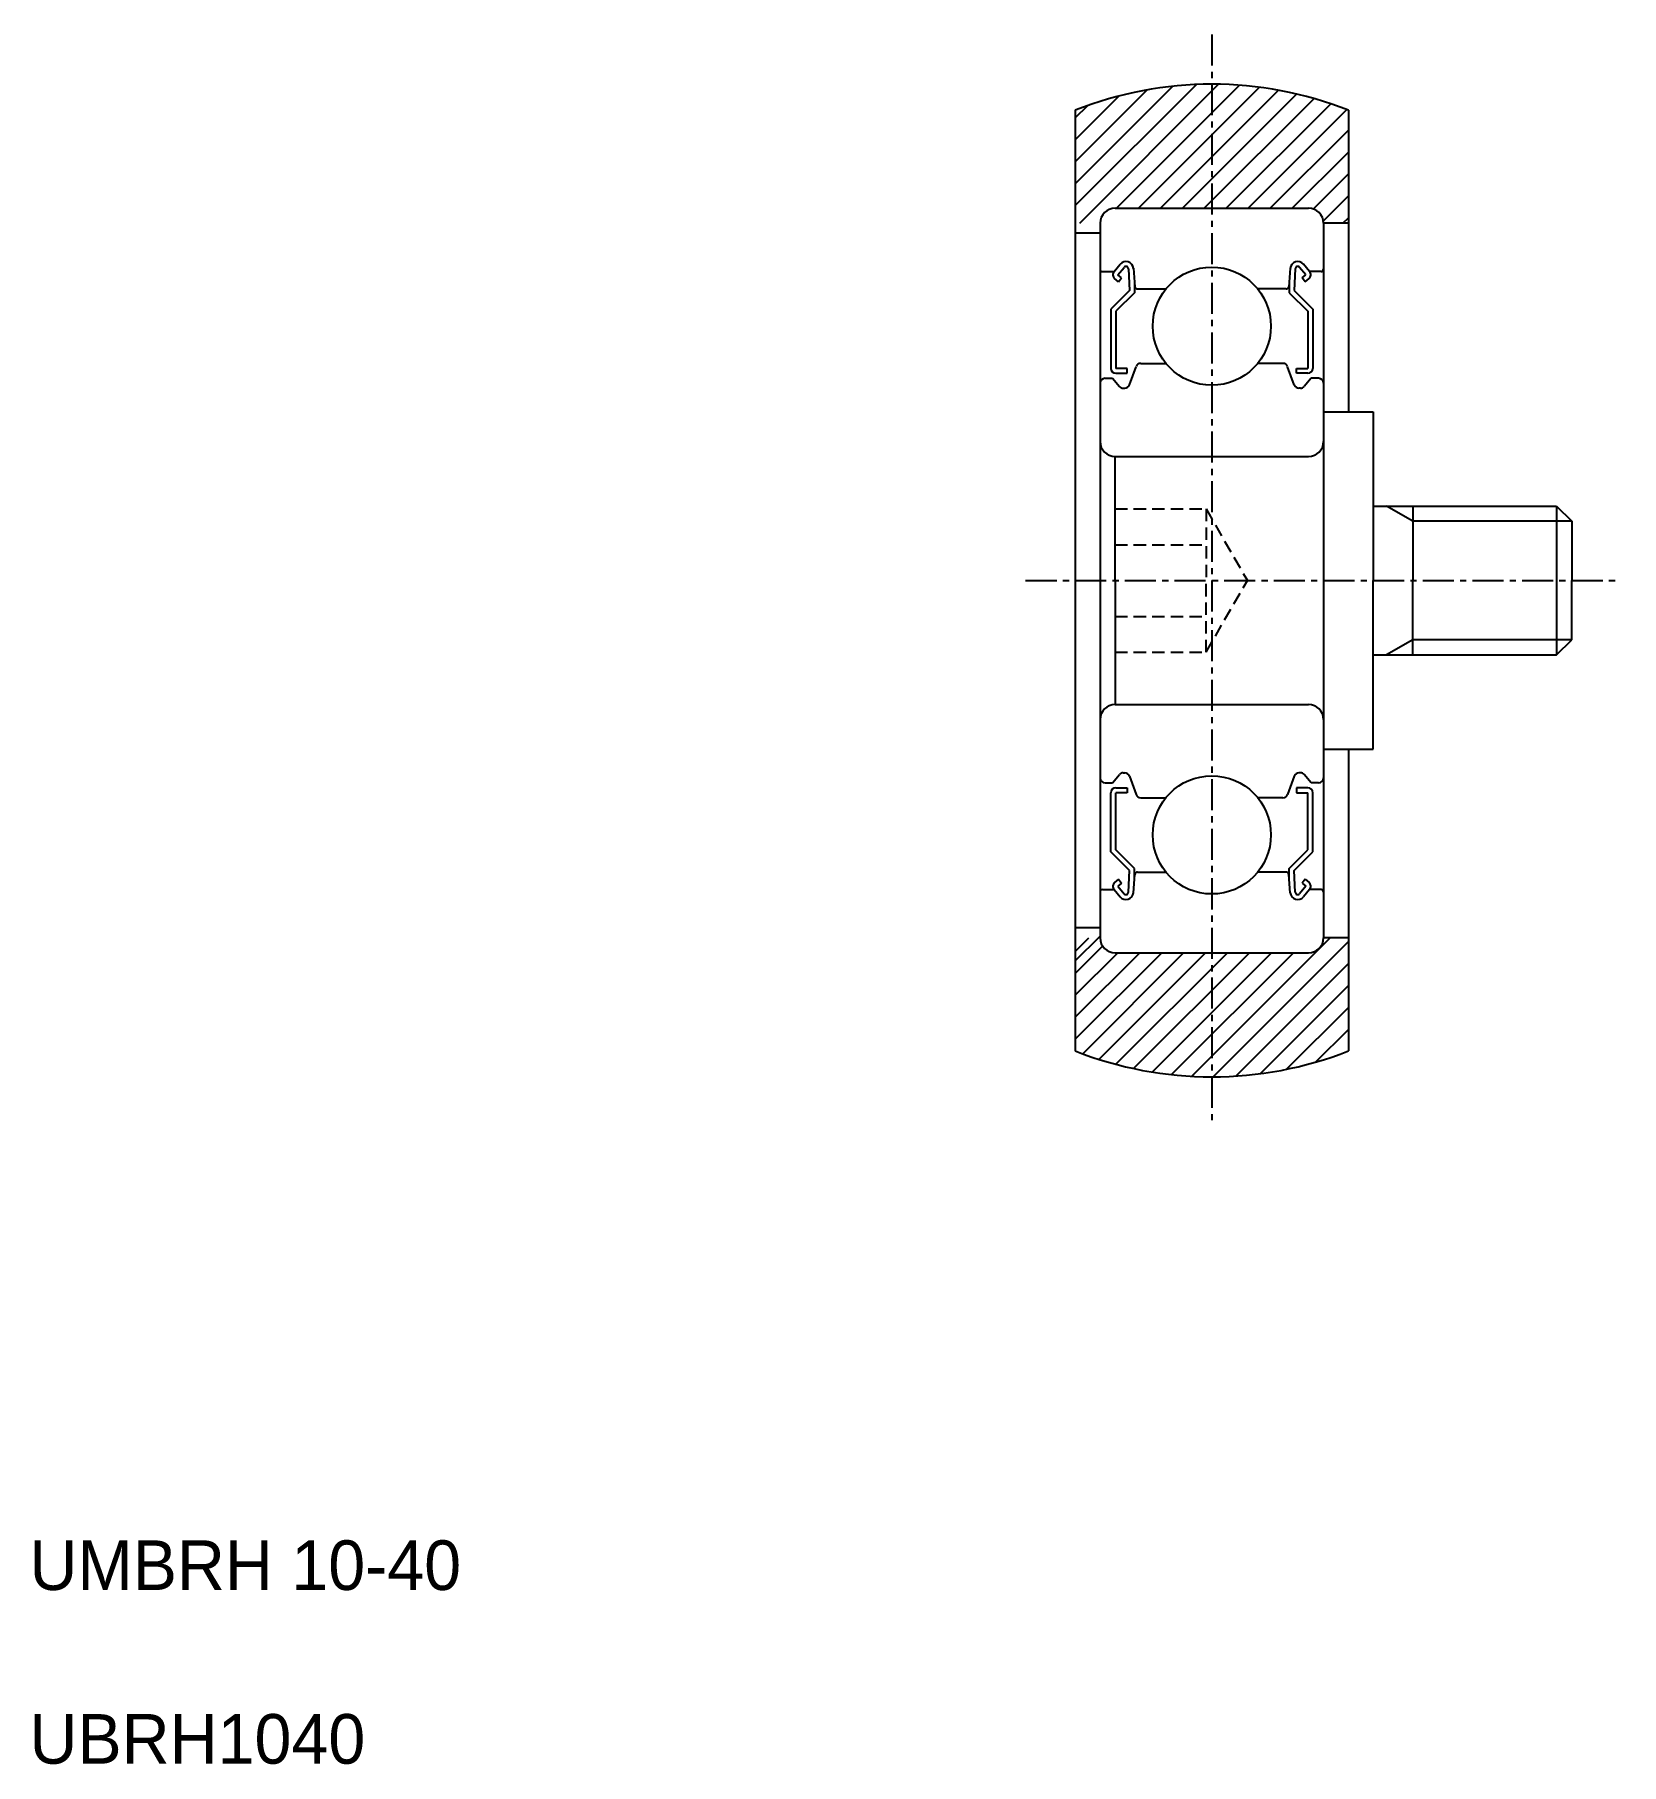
# Model space of a CAD drawing. Extents: x 2.7 to 66.6, y 2.5 to 72.2.
import ezdxf

# ---------------------------------------------------------------- set-up
doc = ezdxf.new("R2010")
doc.units = 0
doc.linetypes.add('CENTER', pattern=[2, 1.25, -0.25, 0.25, -0.25])
doc.linetypes.add('DASHED', pattern=[0.75, 0.5, -0.25])
doc.layers.get('0').update_dxf_attribs({"linetype": 'CONTINUOUS'})
doc.layers.add('CENTER', color=1, linetype='CENTER')

# ---------------------------------------------------------------- blocks, each defined once
blk = doc.blocks.new('*X2')
at = {"color": 0, "linetype": 'CONTINUOUS'}
for p, q in [((354.633, -4.715), (359.514, 0.165)), ((354.633, -3.831), (358.56, 0.095)), ((354.81, -5.422), (360.408, 0.175)), ((356.294, -4.822), (361.252, 0.136)), ((357.178, -4.822), (362.055, 0.054)), ((354.633, -2.948), (357.531, -0.05)), ((354.633, -2.064), (356.404, -0.293)), ((354.633, -1.18), (355.133, -0.68)), ((358.062, -4.822), (362.82, -0.065)), ((358.946, -4.822), (363.551, -0.217)), ((359.83, -4.822), (364.253, -0.399)), ((360.714, -4.822), (364.927, -0.609)), ((361.598, -4.822), (365.575, -0.844)), ((362.481, -4.822), (365.633, -1.67)), ((363.365, -4.822), (365.633, -2.554)), ((364.22, -4.852), (365.633, -3.438)), ((364.626, -5.329), (365.633, -4.322)), ((365.417, -5.422), (365.633, -5.206)), ((354.633, -34.767), (355.179, -34.222)), ((354.633, -35.651), (355.732, -34.552)), ((354.633, -38.303), (358.114, -34.822)), ((354.633, -37.419), (357.23, -34.822)), ((354.633, -36.535), (356.346, -34.822)), ((354.93, -38.891), (358.998, -34.822)), ((355.587, -39.117), (359.882, -34.822)), ((356.271, -39.317), (360.766, -34.822)), ((356.984, -39.488), (361.65, -34.822)), ((357.728, -39.628), (362.533, -34.822)), ((358.506, -39.734), (363.417, -34.822)), ((359.323, -39.8), (364.901, -34.222)), ((360.185, -39.822), (365.633, -34.374)), ((361.1, -39.791), (365.633, -35.258)), ((362.08, -39.695), (365.633, -36.142)), ((363.141, -39.518), (365.633, -37.026)), ((364.315, -39.227), (365.633, -37.91))]:
    blk.add_line(p, q, dxfattribs=at)

msp = doc.modelspace()

# ---------------------------------------------------------------- linework, layer by layer
at = {"color": 7, "linetype": 'CONTINUOUS'}
for p, q in [((44.633, 69.133), (44.633, 31.222)), ((55.633, 69.133), (55.633, 56.978)), ((46.233, 65.178), (54.033, 65.178)), ((45.633, 64.178), (44.633, 64.178)), ((45.633, 64.578), (45.633, 44.578)), ((55.633, 64.578), (54.633, 64.578)), ((54.633, 64.578), (54.633, 44.578)), ((46.193, 62.628), (46.443, 62.925)), ((46.346, 62.499), (46.597, 62.797)), ((46.773, 62.738), (46.816, 61.861)), ((46.972, 62.759), (47.036, 62.019)), ((53.295, 62.759), (53.23, 62.019)), ((53.494, 62.738), (53.45, 61.861)), ((53.92, 62.499), (53.67, 62.797)), ((54.073, 62.628), (53.824, 62.925)), ((45.733, 62.628), (46.193, 62.628)), ((46.371, 62.218), (46.218, 62.346)), ((46.499, 62.371), (46.346, 62.499)), ((46.371, 62.218), (46.499, 62.371)), ((47.016, 62.248), (47.016, 61.778)), ((53.25, 62.248), (53.25, 61.778)), ((53.767, 62.371), (53.92, 62.499)), ((53.895, 62.218), (53.767, 62.371)), ((53.895, 62.218), (54.048, 62.346)), ((54.533, 62.628), (54.073, 62.628)), ((46.816, 61.861), (46.066, 61.111)), ((47.016, 61.778), (46.266, 61.028)), ((47.136, 61.928), (48.284, 61.928)), ((53.131, 61.928), (51.983, 61.928)), ((53.25, 61.778), (54, 61.028)), ((53.45, 61.861), (54.2, 61.111)), ((46.066, 61.111), (46.066, 58.728)), ((46.266, 61.028), (46.266, 58.728)), ((54, 61.028), (54, 58.728)), ((54.2, 61.111), (54.2, 58.728)), ((46.716, 58.728), (46.266, 58.728)), ((46.716, 58.528), (46.716, 58.728)), ((46.815, 58.059), (47.084, 58.796)), ((47.271, 58.928), (48.284, 58.928)), ((52.995, 58.928), (51.983, 58.928)), ((53.451, 58.059), (53.183, 58.796)), ((53.55, 58.728), (54, 58.728)), ((53.55, 58.528), (53.55, 58.728)), ((45.833, 58.328), (46.133, 58.328)), ((46.133, 58.328), (46.409, 57.999)), ((46.266, 58.528), (46.716, 58.528)), ((46.562, 57.928), (46.627, 57.928)), ((54, 58.528), (53.55, 58.528)), ((53.705, 57.928), (53.639, 57.928)), ((54.133, 58.328), (53.858, 57.999)), ((54.433, 58.328), (54.133, 58.328)), ((54.633, 56.978), (56.633, 56.978)), ((54.633, 56.978), (54.633, 43.378)), ((56.633, 56.978), (56.633, 50.178)), ((46.233, 55.178), (54.033, 55.178)), ((46.233, 50.178), (46.233, 55.178)), ((56.633, 53.178), (64.02, 53.178)), ((58.233, 53.178), (58.233, 50.178)), ((64.02, 53.178), (64.633, 52.564)), ((64.02, 53.178), (64.02, 47.178)), ((64.633, 52.564), (64.633, 50.178)), ((46.233, 50.178), (46.233, 45.178)), ((56.633, 43.378), (56.633, 50.178)), ((58.233, 47.178), (58.233, 50.178)), ((64.633, 47.791), (64.633, 50.178)), ((64.02, 47.178), (64.633, 47.791)), ((56.633, 47.178), (64.02, 47.178)), ((46.233, 45.178), (54.033, 45.178)), ((45.633, 44.578), (45.633, 35.778)), ((54.633, 44.578), (54.633, 35.778)), ((54.633, 43.378), (56.633, 43.378)), ((55.633, 43.378), (55.633, 31.222)), ((45.833, 42.028), (46.133, 42.028)), ((46.133, 42.028), (46.409, 42.356)), ((46.266, 41.828), (46.716, 41.828)), ((46.562, 42.428), (46.627, 42.428)), ((46.716, 41.828), (46.716, 41.628)), ((46.815, 42.296), (47.084, 41.559)), ((53.451, 42.296), (53.183, 41.559)), ((54, 41.828), (53.55, 41.828)), ((53.55, 41.828), (53.55, 41.628)), ((53.705, 42.428), (53.639, 42.428)), ((54.133, 42.028), (53.858, 42.356)), ((54.433, 42.028), (54.133, 42.028)), ((46.066, 39.245), (46.066, 41.628)), ((46.266, 39.328), (46.266, 41.628)), ((46.716, 41.628), (46.266, 41.628)), ((47.271, 41.428), (48.284, 41.428)), ((52.995, 41.428), (51.983, 41.428)), ((53.55, 41.628), (54, 41.628)), ((54, 39.328), (54, 41.628)), ((54.2, 39.245), (54.2, 41.628)), ((46.816, 38.495), (46.066, 39.245)), ((47.016, 38.578), (46.266, 39.328)), ((53.25, 38.578), (54, 39.328)), ((53.45, 38.495), (54.2, 39.245)), ((46.773, 37.618), (46.816, 38.495)), ((47.016, 38.108), (47.016, 38.578)), ((47.136, 38.428), (48.284, 38.428)), ((47.423, 38.428), (47.423, 38.428)), ((47.71, 38.428), (47.71, 38.428)), ((53.131, 38.428), (51.983, 38.428)), ((53.25, 38.108), (53.25, 38.578)), ((53.494, 37.618), (53.45, 38.495)), ((45.733, 37.728), (46.193, 37.728)), ((46.193, 37.728), (46.443, 37.43)), ((46.371, 38.138), (46.218, 38.01)), ((46.499, 37.985), (46.346, 37.857)), ((46.346, 37.857), (46.597, 37.558)), ((46.371, 38.138), (46.499, 37.985)), ((46.972, 37.597), (47.036, 38.336)), ((53.295, 37.597), (53.23, 38.336)), ((53.92, 37.857), (53.67, 37.558)), ((53.895, 38.138), (53.767, 37.985)), ((53.767, 37.985), (53.92, 37.857)), ((54.073, 37.728), (53.824, 37.43)), ((53.895, 38.138), (54.048, 38.01)), ((54.533, 37.728), (54.073, 37.728)), ((45.633, 36.178), (44.633, 36.178)), ((55.633, 35.778), (54.633, 35.778)), ((46.233, 35.178), (54.033, 35.178))]:
    msp.add_line(p, q, dxfattribs=at)
at = {"color": 3, "linetype": 'DASHED'}
for p, q in [((46.233, 53.065), (49.9, 53.065)), ((49.9, 53.065), (49.9, 50.178)), ((49.9, 53.065), (51.567, 50.178)), ((46.233, 51.621), (49.9, 51.621)), ((49.9, 47.291), (49.9, 50.178)), ((49.9, 47.291), (51.567, 50.178)), ((46.233, 48.734), (49.9, 48.734)), ((46.233, 47.291), (49.9, 47.291))]:
    msp.add_line(p, q, dxfattribs=at)
at = {"color": 3, "linetype": 'CONTINUOUS'}
for p, q in [((58.233, 52.564), (57.171, 53.178)), ((64.633, 52.564), (58.233, 52.564)), ((58.233, 47.791), (57.171, 47.178)), ((64.633, 47.791), (58.233, 47.791)), ((44.633, 34.85), (45.633, 35.85))]:
    msp.add_line(p, q, dxfattribs=at)
at = {"color": 7, "linetype": 'CONTINUOUS'}
for centre in [(50.133, 60.428), (50.133, 39.928)]:
    msp.add_circle(centre, 2.381, dxfattribs=at)
for centre, radius, start, end in [((50.133, 55.178), 15, 68.48981, 111.51019), ((46.233, 64.578), 0.6, 90, 180), ((54.033, 64.578), 0.6, 0, 90), ((46.673, 62.732), 0.3, 4.99676, 140.00293), ((46.673, 62.733), 0.1, 2.81982, 140.00215), ((53.594, 62.732), 0.3, 39.99707, 175.00324), ((53.593, 62.733), 0.1, 39.99785, 177.18018), ((45.733, 62.728), 0.1, 180, 270), ((46.347, 62.499), 0.2, 140.00293, 230.08703), ((53.92, 62.499), 0.2, 309.91297, 39.99707), ((54.533, 62.728), 0.1, 270, 0), ((47.136, 62.028), 0.1, 184.99676, 269.9995), ((53.131, 62.028), 0.1, 270.0005, 355.00324), ((46.266, 58.728), 0.2, 180, 270), ((47.271, 58.728), 0.2, 90, 159.99139), ((52.995, 58.728), 0.2, 20.00861, 90), ((54, 58.728), 0.2, 270, 0), ((45.833, 58.128), 0.2, 90, 180), ((46.562, 58.128), 0.2, 219.99503, 270), ((46.627, 58.128), 0.2, 270, 339.99139), ((53.639, 58.128), 0.2, 200.00861, 270), ((53.705, 58.128), 0.2, 270, 320.00497), ((54.433, 58.128), 0.2, 0, 90), ((46.233, 55.778), 0.6, 180, 270), ((54.033, 55.778), 0.6, 270, 0), ((46.233, 44.578), 0.6, 90, 180), ((54.033, 44.578), 0.6, 0, 90), ((45.833, 42.228), 0.2, 180, 270), ((46.266, 41.628), 0.2, 90, 180), ((46.562, 42.228), 0.2, 90, 140.00497), ((46.627, 42.228), 0.2, 20.00861, 90), ((53.639, 42.228), 0.2, 90, 159.99139), ((53.705, 42.228), 0.2, 39.99503, 90), ((54, 41.628), 0.2, 0, 90), ((54.433, 42.228), 0.2, 270, 0), ((47.271, 41.628), 0.2, 200.00861, 270), ((52.995, 41.628), 0.2, 270, 339.99139), ((47.136, 38.328), 0.1, 90.0005, 175.00324), ((53.131, 38.328), 0.1, 4.99676, 89.9995), ((45.733, 37.628), 0.1, 90, 180), ((46.347, 37.856), 0.2, 129.91297, 219.99707), ((53.92, 37.856), 0.2, 320.00293, 50.08703), ((54.533, 37.628), 0.1, 0, 90), ((46.673, 37.623), 0.3, 219.99707, 355.00324), ((46.673, 37.623), 0.1, 219.99785, 357.18018), ((53.594, 37.623), 0.3, 184.99676, 320.00293), ((53.593, 37.623), 0.1, 182.81982, 320.00215), ((46.233, 35.778), 0.6, 180, 270), ((54.033, 35.778), 0.6, 270, 0), ((50.133, 45.178), 15, 248.48981, 291.51019)]:
    msp.add_arc(centre, radius, start, end, dxfattribs=at)
at = {"layer": 'CENTER', "color": 1, "linetype": 'CENTER'}
for p, q in [((50.133, 72.178), (50.133, 28.178)), ((42.633, 50.178), (66.633, 50.178))]:
    msp.add_line(p, q, dxfattribs=at)

# ---------------------------------------------------------------- block references
at = {"color": 3, "linetype": 'CONTINUOUS'}
msp.add_blockref('*X2', (-310, 70), dxfattribs=at)

# ---------------------------------------------------------------- texts
at = {"color": 7, "linetype": 'CONTINUOUS'}
for s, p in [('UMBRH 10-40', (2.5, 9.5)), ('UBRH1040', (2.5, 2.5))]:
    msp.add_text(s, height=2, dxfattribs=at).set_placement(p)

doc.saveas('drawing.dxf')
